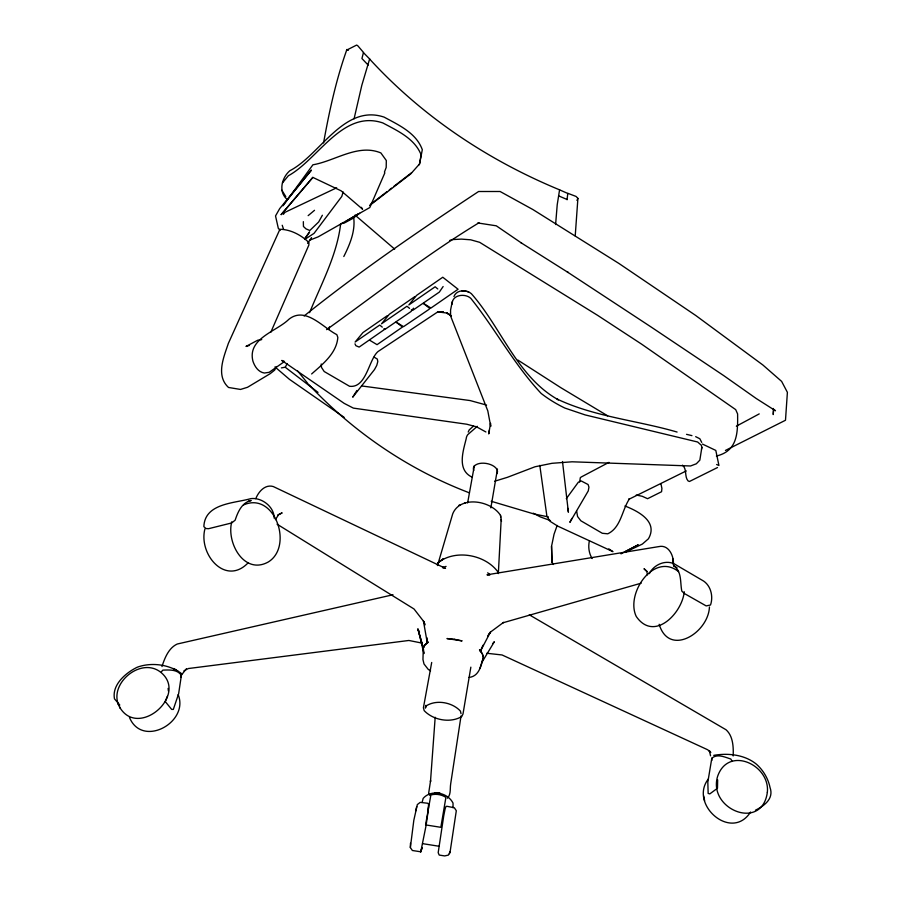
<?xml version="1.0" encoding="UTF-8"?>
<svg xmlns="http://www.w3.org/2000/svg" width="901" height="901" viewBox="0 0 901 901"><rect width="100%" height="100%" fill="white"/><g stroke="black" fill="none" stroke-linecap="round" stroke-linejoin="round"><path stroke-width="1.35" d="M410.36 847.537L413.818 820.304L417.332 804.582L420.17 802.374L427.716 803.253L428.583 804.221L428.245 810.371L426.094 825.429L420.778 851.794L412.376 850.499L410.36 847.537L410.473 843.268M303.344 221.646L303.446 226.478L305.957 228.843L309.809 230.498L318.661 221.984L322.378 215.249M773.441 408.48L773.238 414.573L773.554 410.732M452.201 304.099C451.773 294.728 465.107 292.994 470.818 298.366C495.437 329.158 514.178 364.657 541.197 393.478A121.331 74.58 6.5 0 0 564.837 408.052L585.177 414.922L697.622 441.997L701.35 445.274L701.868 447.324L699.84 460.152L696.338 463.778L690.538 465.975L572.09 461.796L551.986 463.305L535.025 466.763L507.432 477.316L494.593 481.258M204.921 528.932C198.276 554.228 225.52 586.54 248.203 562.753M575.221 235.893L577.901 198.378L576.066 196.441L567.912 193.343M428.245 810.371L428.448 806.8M498.343 573.588L501.181 519.46M733.177 755.962C733.527 747.064 733.132 736.038 726.015 729.742L529.292 614.797M555.602 224.54L557.223 204.707L559.577 189.841C487.824 160.175 422.175 116.42 369.613 59.038L361.819 85.302L354.07 118.819M435.183 717.264L430.487 781.64L430.599 780.559L428.662 793.173L429.856 795.448M274.163 518.143C274.321 506.858 261.774 497.194 250.805 498.636C234.384 503.344 204.718 503.118 203.863 526.668L205.969 528.527L208.559 528.696L231.681 522.952L235.138 520.192C237.853 512.05 241.828 502.533 251.154 500.505L248.439 501.17M286.518 198.896C278.206 190.944 282.024 177.463 289.807 170.751C320.046 155.254 343.799 103.626 384.085 117.107C398.625 124.969 416.307 132.965 422.31 149.712L419.539 163.971L418.683 165.153M732.006 761.142L730.835 759.036C724.922 757.155 717.376 753.427 711.813 758.203L707.826 782.147L708.152 793.409L709.785 793.905L717.478 788.24L717.669 779.883M567.056 199.662L567.788 193.467L559.577 189.841M453.045 807.735L453.023 803.095C447.729 792.508 431.207 789.096 423.166 798.387L422.197 802.093M579.715 481.922L580.289 477.755L581.122 477.057L608.952 462.371M461.042 715.946L450.703 783.724C449.847 788.533 451.221 794.457 447.38 798.207M684.242 591.743C682.226 613.266 654.103 642.255 636.297 616.532C625.181 593.849 653.799 551.806 678.521 571.606M470.851 667.157L463.001 713.975L461.74 716.532C450.342 723.413 433.212 720.192 424.191 710.652L423.414 707.781L431.703 662.472M490.854 507.882L497.465 469.072M489.423 429.968L488.725 433.933L490.527 423.324L490.718 426.342L487.813 410.901L450.579 315.958L450.568 310.057L452.313 301.463M467.642 502.882L474.376 465.535M425.88 705.337L425.373 708.085L426.421 705.753C436.658 699.367 452.358 702.341 460.422 711.08L461.03 713.671M231.76 521.814C226.241 542.368 244.013 575.277 268.149 562.066C293.839 546.569 274.782 491.056 243.54 504.943M701.485 449.25L701.868 447.324M323.56 142.921C329.27 111.341 336.084 79.705 346.908 49.476L348.405 50.265M553.451 564.499L551.964 562.235L551.547 546.31L554.047 534.237L557.167 525.441M589.445 540.656C588.004 546.592 588.882 553.36 592.148 558.552M340.612 224.236C336.828 255.479 321.297 283.815 309.595 312.658M416.712 806.609L415.564 811.159M450.128 851.682L456.311 810.731L454.341 807.758L446.885 806.282L445.995 806.485L445.128 808.794L443.754 815.777L438.19 852.65L439.181 855.06L444.677 855.927L448.383 855.094L450.128 851.682L449.498 853.731M328.809 329.563L329.496 326.905M343.123 191.947L341.794 196.441L314.044 233.359L304.707 239.441M180.797 677.237L181.191 675.806M161.966 666.56C164.703 658.09 168.645 647.954 177.249 644.024L392.994 594.761M437.492 565.558L452.696 513.885C460.118 495.257 491.158 500.46 500.494 515.361L501.497 521.397M709.447 606.981C708.377 632.964 669.128 657.426 659.16 624.292M479.906 668.418L483.375 657.426L482.317 653.709L479.535 649.97L482.317 653.709L483.375 657.426C481.202 665.456 479.186 676.414 468.959 677.428M437.357 564.95L438.156 562.618C455.399 549.069 485.087 554.487 497.893 571.865M384.423 172.125L386.191 167.473L386.315 160.524L380.875 152.933C357.979 143.383 335.104 161.031 312.917 164.793L283.027 205.8M384.862 172.812L369.793 207.557L318.132 236.873L309.989 240.06M167.349 696.293L165.255 701.575L171.663 709.402L173.319 709.425L178.635 693.702L181.63 673.711C169.839 664.42 151.413 661.953 137.189 667.247C125.689 672.856 111.747 684.805 114.483 698.849L119.788 705.021M270.762 332.356L308.852 245.072L308.919 242.572C301.407 235.15 290.55 229.361 279.907 229.304L228.358 343.394C223.752 357.168 215.654 375.694 228.516 387.464L240.511 389.446L247.527 387.284L270.221 373.645L274.636 370.142L276.506 366.538M482.959 645.251L480.391 651.288L490.437 632.04L488.961 634.034M468.227 432.063L469.184 429.935L473.363 426.173M255.783 498.658C258.474 491.8 265.04 484.04 273.296 486.551L445.511 568.385L442.83 567.889M576.944 200.416L577.901 198.378M287.092 363.576L285.302 367.293L318.019 392.363M453.935 296.575C456.48 289.604 466.279 289.356 471.347 293.67C501.463 327.773 517.174 376.933 558.383 399.83L557.088 399.042C594.705 416.893 637.345 420.44 677.09 432.052M343.81 256.526C349.779 244.531 355.445 231.332 353.71 217.648M571.91 518.379L569.882 522.343L588.263 490.91L588.95 487.148L588.094 484.535L581.19 480.931L578.329 482.215L566.301 498.681M649.384 573.633C653.574 564.871 665.321 559.476 674.376 563.947L703.658 581.1C711.08 586.179 713.389 596.822 710.506 605.022L706.147 605.9L684.388 593.522L681.82 591.101C679.973 582.451 682.136 571.211 673.464 565.637L676.978 567.698M356.875 390.505L352.708 397.183L374.478 369.59L376.742 365.446L377.789 361.605L377.339 359.082L374.061 357.123M443.134 286.529L439.316 292.115L412.962 310.181L411.284 310M413.559 308.198L411.07 311.487L385.605 328.944L383.927 328.775M481.765 662.573L494.367 641.737L492.554 643.731M186.417 668.756L181.27 675.243M275.402 519.629L278.691 514.606L282.137 512.86L277.576 515.135M750.556 812.026C731.409 842.142 688.578 804.064 708.411 778.903M304.853 239.002L309.584 231.951L305.101 238.101M307.59 243.371L311.543 237.605M487.711 635.881L491.09 631.624L503.591 622.366L502.961 622.782L641.197 583.172M283.364 214.325L284.975 212.321L336.67 187.802M284.164 203.694L311.419 170.098L279.693 208.604L275.526 215.936L278.341 228.437L280.256 230.307M282.464 182.926L288.343 175.763C318.436 159.274 342.583 109.291 382.869 122.953C397.341 130.713 414.719 138.529 421.116 154.814L419.539 163.971L410.766 173.859L369.635 205.518M312.838 177.396L281.168 214.607L312.838 177.396L341.164 190.854L362.596 209.223L361.391 207.32M161.358 671.797L162.867 670.119C169.14 669.916 177.159 669.263 181.236 675.131M308.153 215.643L314.517 210.305M384.885 329.192L359.139 347.088L355.872 345.691L354.983 343.822M311.633 373.96C322.659 364.184 336.614 353.35 337.83 337.402L336.828 334.643C323.054 327.705 305.45 305.935 288.838 319.326C276.461 331.523 247.246 338.404 252.911 361.121C254.701 366.527 258.272 372.012 264.331 373.037L269.185 372.316L283.883 361.943M304.133 315.969C359.837 271.235 419.033 230.847 478.6 191.508L500.1 191.496L532.953 209.584L618.863 263.419L695.797 315.519L762.865 364.984L781.629 381.393L787.395 392.329L785.492 420.249L725.44 450.432M477.305 426.308L467.754 434.654A24.395 13.695 9.9 0 0 466.2 438.708C463.125 451.187 456.773 469.939 472.034 477.125M358.159 213.875L345.747 221.59M370.401 204.448L387.081 191.598M389.3 189.886L391.53 188.174M393.748 186.462L411.554 172.755M359.634 213.222L352.967 218.357L343.957 223.2L341.186 223.572M326.59 329.642L329.991 327.209C379.22 291.834 427.13 254.285 478.994 222.772L477.879 222.975L496.293 225.813L521.6 243.112M387.486 315.564L362.945 332.57L355.118 342.042L379.704 325.07L382.294 327.131M414.663 296.722L389.3 314.303L381.528 323.808L406.948 306.25L409.561 308.367M755.421 810.224C764.273 805.798 774.06 798.77 770.04 787.53C768.159 778.52 763.293 770.31 756.423 764.194C744.744 754.621 728.132 752.864 713.716 755.353M346.502 50.197L356.672 45.05L357.843 45.827L363.497 52.438L361.92 58.52L368.205 65.12M736.342 426.184L759.228 413.897M183.939 670.851L188.309 668.542L408.885 640.465L422.242 643.145M620.992 553.856L638.291 544.812L624.562 551.862M717.489 467.54L689.456 481.483L688.037 480.886C684.253 476.505 687.249 469.094 682.462 465.153M686.28 470.919L628.571 499.447L629.394 498.963C621.938 510.056 621.071 527.535 607.77 533.809L602.318 533.279L580.863 520.789L577.575 516.532L576.617 510.991M716.385 456.041C737.885 450.905 737.806 432.581 737.604 413.919L735.689 409.617L641.782 344.261L597.802 315.463L479.636 242.313L470.682 239.801L461.391 239.114L452.325 239.587L449.734 240.454M624.742 552.493L642.379 544.058L648.416 538.798C658.44 521.611 638.156 511.149 624.934 505.99M458.846 505.337L460.163 504.853M464.387 503.299L465.378 502.938M249.498 345.387L245.984 346.446L257.686 340.251L261.729 339.598M442.639 567.326L446.085 566.414M281.382 367.901L285.414 367.169M461.954 290.944L465.716 291.023M486.788 653.259L502.082 654.971L707.826 749.835L710.472 752.515M489.761 575.142L486.968 574.804L658.766 546.614C668.779 544.26 674.016 556.108 673.407 564.398M361.538 385.921L470.176 400.573L486.574 405.078M636.23 495.032L642.233 496.282L647.582 498.704L661.571 491.721L661.908 488.421L660.895 483.555M422.535 843.64L439.192 846.276M548.315 516.892L533.752 513.908L491.214 501.271M686.539 434.338L691.934 435.634M466.729 291.361L468.757 292.048M695.662 436.658L699.84 438.753L701.721 442.414M550.488 520.598L540.352 516.915L533.234 513.187M284.513 361.459L281.776 360.445L344.216 403.389L353.361 408.108L466.774 424.225L476.606 426.86L485.898 431.973M469.421 492.847C408.615 469.68 353.507 432.165 308.998 384.738M558.811 195.945L567.179 199.549M716.633 464.499L718.93 465.49L715.811 450.432L702.442 444.058M607.657 415.823L560.805 387.667L517.872 360.073M370.063 340.465L377.046 344.666L402.51 327.018L396.068 322.108M176.787 670.479L173.578 668.531L177.846 671.132M396.508 322.355L403.547 326.658L429.045 309.336L429.833 308.446L423.335 303.423M277.058 524.168L414.01 608.975L423.887 621.701L424.776 624.055M423.842 303.626L430.937 308.041L458.08 289.244L442.774 277.238L416.544 295.415L408.84 304.955L435.138 286.788L437.773 288.951M520.801 242.606L568.193 272.519L567.303 271.944L650.545 326.624L723.694 375.593L756.288 398.546L775.468 410.743L773.869 409.572M430.577 670.873L428.234 669.387L423.999 663.969L422.952 659.532L423.301 648.067L417.918 629.011L423.301 648.067L423.92 653.552L418.244 629.889L419.517 632.175M344.126 417.332L289.379 379.287L274.963 366.921M451.424 316.003L446.907 313.041L437.74 311.892L443.281 311.802L437.593 312.016L377.992 351.559C368.577 359.69 366.504 388.41 349.532 386.27L324.202 371.527L321.488 367.405L321.218 363.981M451.266 315.812L446.705 312.805L451.356 315.891M608.772 548.833L612.95 551.66L557.629 526.071L549.892 521.195L546.851 515.868L539.8 465.378M487.655 572.845L489.412 574.083M394.672 249.115L355.05 215.091M647.031 571.414L644.012 568.711L646.738 571.414L647.537 574.872M363.396 52.585L369.883 59.218M120.306 708.242C139.351 738.156 188.467 694.716 160.738 672.259C140.139 655.872 105.991 685.774 120.306 708.242L119.642 706.958M297.69 371.021L308.018 383.758M710.776 752.436L709.324 750.589L710.562 755.826M281.867 190.235L285.808 196.632M129.451 717.376C142.167 748.438 189.447 722.275 178.161 694.615M117.806 703.366L118.436 704.605M425.002 624.934L423.447 621.116L427.311 643.021L425.002 644.789L423.301 648.067L425.002 644.789L428.38 642.008L427.311 643.021L427.04 637.84M282.216 225.25L283.522 229.181M703.658 795.876L704.627 800.809M500.494 515.361L500.798 517.197M567.833 508.355L568.396 512.196L562.494 461.503M168.104 688.398L168.397 691.022M673.34 563.981L673.013 559.014L673.34 564.206M551.547 546.31L551.964 562.235M711.813 758.203L711.869 760.399M473.78 470.435A12.186 6.69 9.9 0 1 486.135 463.429A12.186 6.69 9.9 0 1 496.642 473.937M425.677 824.257L425.632 824.911L440.837 827.309L445.916 797.351C441.467 794.536 435.983 793.556 430.881 794.975L425.677 824.257M767.348 792.272C762.066 831.702 707.364 809.132 717.669 776.189C728.47 745.352 770.242 764.893 767.348 792.272M422.152 847.548L420.778 851.794L422.152 847.548M438.753 562.179L438.156 562.618L443.652 558.62L438.753 562.179M436.411 792.655L434.89 793.094L439.857 792.948L436.411 792.655M454.566 639.305L446.952 638.55L462.1 640.904L454.566 639.305"/></g></svg>
